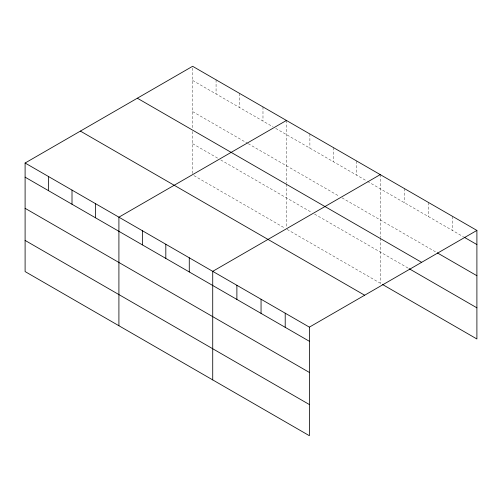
<?xml version="1.0" encoding="UTF-8"?>
<svg xmlns="http://www.w3.org/2000/svg" width="502" height="502" viewBox="0 0 502 502"><rect width="100%" height="100%" fill="white"/><g stroke="black" fill="none" stroke-linecap="round" stroke-linejoin="round"><path stroke-width="0.38" stroke-dasharray="2.51 1.88" d="M192.624 127.652L192.624 66.295M192.624 80.439L273.032 126.868M275.711 128.412L366.843 181.027M367.514 181.417L463.478 236.818M192.624 111.601L247.568 143.321M248.239 143.71L339.371 196.326M342.05 197.87L435.956 252.086M192.624 143.704L218.088 158.4M220.767 159.95L311.899 212.566M314.578 214.109L408.433 268.3M193.96 175.631L285.092 228.247M287.106 229.408L381.589 283.956M452.735 216.475L452.735 230.619M428.57 202.519L428.57 216.663M404.411 188.57L404.411 202.714M380.246 174.621L380.246 237.502M380.246 238.268L380.246 283.184M356.79 161.079L356.79 175.223M333.341 147.538L333.341 161.682M309.885 133.996L309.885 148.14M286.435 120.461L286.435 183.343M286.435 184.102L286.435 227.462M262.979 106.92L262.979 121.064M239.529 93.378L239.529 107.522M216.073 79.837L216.073 93.981M192.624 131.474L192.624 174.081"/><path stroke-width="0.75" d="M309.376 372.44L309.376 327.141L25.1 163.018L25.1 271.576L309.376 435.705L309.376 372.44L25.1 208.317M382.26 284.345L476.9 338.982L476.9 230.424L192.624 66.295L25.1 163.018M286.435 120.461L118.911 217.178L118.911 325.742M380.246 174.621L212.722 271.337L212.722 379.901M309.376 327.141L476.9 230.424M464.149 237.201L476.9 244.568M437.298 252.864L476.9 275.723M137.341 98.216L421.617 262.339M409.105 268.689L476.9 307.826M80.383 131.097L364.659 295.226M25.1 177.162L309.376 341.285M25.1 240.42L309.376 404.543M285.211 313.192L285.211 327.335M261.053 299.242L261.053 313.386M236.888 285.287L236.888 299.43M189.273 257.796L189.273 271.94M165.817 244.261L165.817 258.404M142.367 230.719L142.367 244.863M95.462 203.636L95.462 217.78M72.006 190.095L72.006 204.239M48.556 176.553L48.556 190.697"/></g></svg>
